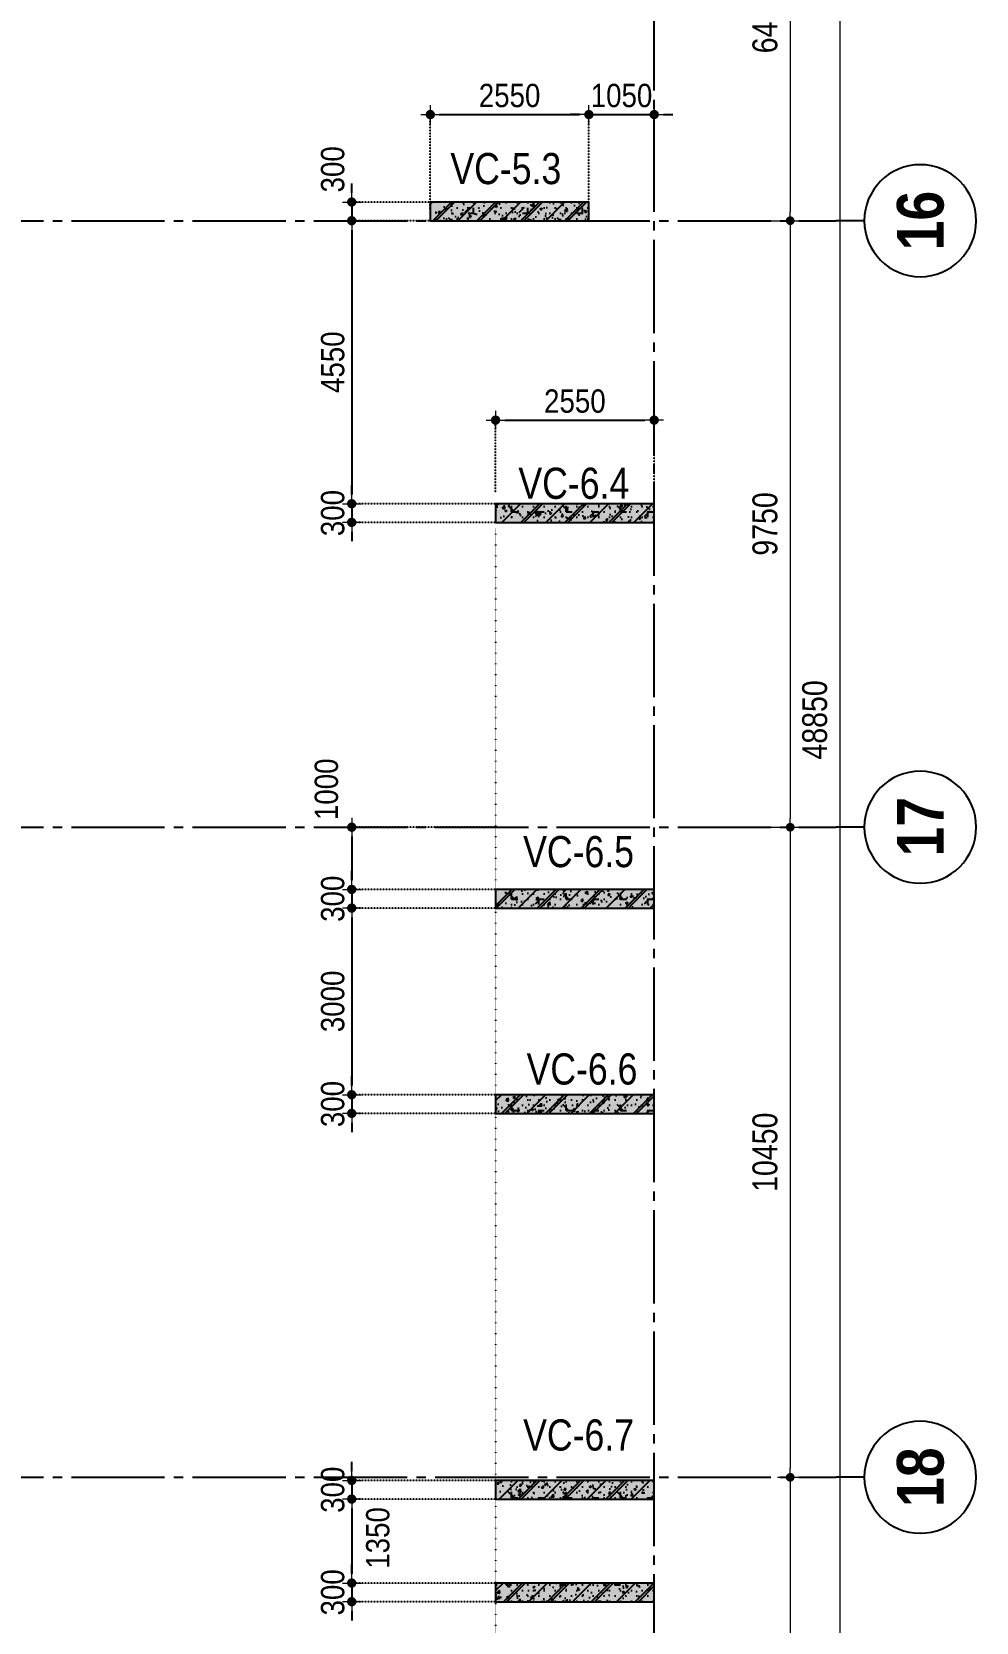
# Model space of a CAD drawing. Header units: millimetres. Extents: x -3973692 to -2843767, y 592734 to 838475.
# Drawn here: x -2858953 to -2843767, y 619902 to 645467 of the extents above; entities that cross this region are included whole.
import ezdxf
from ezdxf.enums import TextEntityAlignment as Align

# ---------------------------------------------------------------- set-up
doc = ezdxf.new("R2010")
doc.units = ezdxf.units.MM
doc.header["$MEASUREMENT"] = 0
doc.header["$PDMODE"] = 3
doc.header["$PDSIZE"] = -20
for name, pattern in [('CHG_XX_Luoi truc-Block C$0$MB_Luoi truc-150-TWC$0$Center101', [13, 10, -1, 1, -1]), ('DIVIDE2', [15.87499999999999, 6.349999999999998, -3.174999999999998, 0, -3.174999999999998, 0, -3.174999999999998]), ('DOT2', [0.125, 0, -0.125]), ('HIDDEN5', [2.8375, 1.25, -1.5875])]:
    doc.linetypes.add(name, pattern=pattern)
doc.layers.get('0').update_dxf_attribs({"lineweight": 9})
doc.layers.get('Defpoints').update_dxf_attribs({"color": 10, "lineweight": 0})
for name, color, linetype, lineweight in [("'S_General_Dim_1", 1, 'Continuous', 18), ("'S_General_Divide_3 Intermediate", 3, 'DIVIDE2', 40), ('CHG_XX_Cot_Block C-T8-15$0$Dim 200', 1, 'Continuous', 5), ('CHG_XX_Luoi truc-Block C$0$Dim 200', 1, 'Continuous', 5), ('TEXT', 7, 'Continuous', 15)]:
    doc.layers.add(name, color=color, linetype=linetype, lineweight=lineweight)
for name, color, linetype in [('CHG_XX_Cot_Block C-T8-15$0$mb_cot tang 14-17 twc$0$Concrete Hatch', 218, 'Continuous'), ('CHG_XX_Cot_Block C-T8-15$0$mb_cot tang 14-17 twc$0$Concrete Line', 6, 'Continuous'), ('CHG_XX_Cot_Block C-T8-15$0$mb_cot tang 14-17 twc$0$Concrete Solid', 216, 'Continuous'), ('CHG_XX_Luoi truc-Block C$0$MB_Luoi truc-150-TWC$0$Grid', 34, 'Continuous'), ('CHG_XX_Luoi truc-Block C$0$MB_Luoi truc-150-TWC$0$Grid Line', 251, 'CHG_XX_Luoi truc-Block C$0$MB_Luoi truc-150-TWC$0$Center101'), ('dim', 1, 'Continuous')]:
    doc.layers.add(name, color=color, linetype=linetype)
doc.styles.add('arial', font='arial.ttf', dxfattribs={"width": 0.85})
doc.styles.add('CHG_XX_Luoi truc-Block C$0$MB_Luoi truc-150-TWC$0$Grid A-F$0$VNI-HelveCB', font='')
doc.styles.add('CHG_XX_Luoi truc-Block C$0$Star-HelCon', font='')
doc.styles.add('TTP-HelCon', font='')
doc.styles.get('CHG_XX_Luoi truc-Block C$0$MB_Luoi truc-150-TWC$0$Grid A-F$0$VNI-HelveCB').set_extended_font_data('VNI-Helve-Condense', bold=True)
doc.styles.get('CHG_XX_Luoi truc-Block C$0$Star-HelCon').set_extended_font_data('VNI-Helve-Condense')
doc.styles.get('TTP-HelCon').set_extended_font_data('VNI-Helve-Condense')
doc.dimstyles.new('150', dxfattribs={"dimscale": 150, "dimtxt": 2.5, "dimasz": 1, "dimexe": 0, "dimexo": 0, "dimgap": 0.75, "dimtad": 1, "dimdec": 0, "dimzin": 9, "dimdsep": 46, "dimtxsty": 'arial', "dimblk1": 'DIMDOT', "dimblk2": 'DIMDOT', "dimsah": 1, "dimcen": 2, "dimdle": 3, "dimclre": 8, "dimclrt": 2, "dimadec": 0, "dimazin": 0, "dimtfac": 1, "dimtdec": 0, "dimtix": 1, "dimtmove": 2, "dimatfit": 3, "dimldrblk": 'DIMPIJL', "dimfxl": 1, "dimtvp": 1.8, "dimtolj": 1, "dimtzin": 0, "dimarcsym": 0})
doc.dimstyles.new('CHG_XX_Luoi truc-Block C$0$Dim 200', dxfattribs={"dimscale": 200, "dimtxt": 2, "dimasz": 0.7, "dimexe": 1, "dimexo": 1, "dimgap": 1, "dimtad": 1, "dimdec": 0, "dimzin": 12, "dimdsep": 46, "dimtxsty": 'CHG_XX_Luoi truc-Block C$0$Star-HelCon', "dimblk": 'CHG_XX_Luoi truc-Block C$0$_Dot', "dimcen": 1, "dimclrd": 256, "dimclre": 256, "dimclrt": 3, "dimadec": 0, "dimazin": 0, "dimtfac": 1, "dimtdec": 0, "dimtix": 1, "dimtmove": 2, "dimatfit": 3, "dimldrblk": 'CHG_XX_Luoi truc-Block C$0$HTT Arrow 30', "dimfxl": 1, "dimtolj": 1, "dimtzin": 0, "dimarcsym": 0})

# ---------------------------------------------------------------- blocks, each defined once
blk = doc.blocks.new('CHG_XX_Luoi truc-Block C$0$_Dot')
at = {"color": 0, "linetype": 'ByBlock', "lineweight": -2}
blk.add_line((-0.5, 0), (-1, 0), dxfattribs=at)
at = {"color": 0, "linetype": 'ByBlock', "const_width": 0.5}
blk.add_lwpolyline([(-0.25, 0, 1), (0.25, 0, 1)], format="xyb", close=True, dxfattribs=at)
blk = doc.blocks.new('*D3090')
at = {"layer": 'CHG_XX_Luoi truc-Block C$0$Dim 200', "lineweight": -2, "transparency": 16777216}
for p, q in [((8067039.849096898, 987243.81453865), (8068331.040285542, 987243.81453865)), ((8068131.040285542, 987103.81453865), (8068131.040285542, 980983.81453865)), ((8067459.727833977, 980843.81453865), (8068331.040285542, 980843.81453865))]:
    blk.add_line(p, q, dxfattribs=at)
at = {"layer": 'Defpoints', "color": 0, "transparency": 16777216}
for p in [(8066839.849096898, 987243.81453865), (8067259.727833977, 980843.81453865), (8068131.040285542, 980843.81453865)]:
    blk.add_point(p, dxfattribs=at)
at = {"layer": 'CHG_XX_Luoi truc-Block C$0$Dim 200', "lineweight": -2, "transparency": 16777216, "xscale": 140, "yscale": 140, "zscale": 140}
for p, rotation in [((8068131.040285542, 987243.81453865), 90), ((8068131.040285542, 980843.81453865), 270)]:
    blk.add_blockref('CHG_XX_Luoi truc-Block C$0$_Dot', p, dxfattribs=dict(at, rotation=rotation))
at = {"layer": 'CHG_XX_Luoi truc-Block C$0$Dim 200', "color": 3, "transparency": 16777216, "insert": (8067726.773618875, 984043.8145386513), "char_height": 400, "attachment_point": 5, "rotation": 90, "style": 'CHG_XX_Luoi truc-Block C$0$Star-HelCon'}
blk.add_mtext('\\A1;6400', dxfattribs=at)
blk = doc.blocks.new('CHG_XX_Luoi truc-Block C$0$HTT Arrow 30')
blk.add_hatch(color=256).paths.add_polyline_path([(-2.5, 0.3750000000000002), (-2.5, -0.3749999999999998), (0, 0)])
at = {"color": 0, "linetype": 'ByBlock', "lineweight": -2}
for p, q in [((0, 0), (-2.5, 0.3750000000000002)), ((-2.5, -0.3749999999999998), (-2.5, 0.3750000000000002)), ((0, 0), (-2.5, -0.3749999999999998))]:
    blk.add_line(p, q, dxfattribs=at)
blk = doc.blocks.new('*D3091')
at = {"layer": 'CHG_XX_Luoi truc-Block C$0$Dim 200', "lineweight": -2, "transparency": 16777216}
for p, q in [((8067459.727833977, 980843.81453865), (8068331.040285542, 980843.81453865)), ((8068131.040285542, 980703.81453865), (8068131.040285542, 971233.81453865)), ((8067792.275641939, 971093.81453865), (8068331.040285542, 971093.81453865))]:
    blk.add_line(p, q, dxfattribs=at)
at = {"layer": 'Defpoints', "color": 0, "transparency": 16777216}
for p in [(8067259.727833977, 980843.81453865), (8067592.275641939, 971093.81453865), (8068131.040285542, 971093.81453865)]:
    blk.add_point(p, dxfattribs=at)
at = {"layer": 'CHG_XX_Luoi truc-Block C$0$Dim 200', "lineweight": -2, "transparency": 16777216, "xscale": 140, "yscale": 140, "zscale": 140}
for p, rotation in [((8068131.040285542, 980843.81453865), 90), ((8068131.040285542, 971093.81453865), 270)]:
    blk.add_blockref('CHG_XX_Luoi truc-Block C$0$_Dot', p, dxfattribs=dict(at, rotation=rotation))
at = {"layer": 'CHG_XX_Luoi truc-Block C$0$Dim 200', "color": 3, "transparency": 16777216, "insert": (8067726.773618875, 975968.8145386513), "char_height": 400, "attachment_point": 5, "rotation": 90, "style": 'CHG_XX_Luoi truc-Block C$0$Star-HelCon'}
blk.add_mtext('\\A1;9750', dxfattribs=at)
blk = doc.blocks.new('*D3092')
at = {"layer": 'CHG_XX_Luoi truc-Block C$0$Dim 200', "lineweight": -2, "transparency": 16777216}
for p, q in [((8067792.275641939, 971093.81453865), (8068331.040285542, 971093.81453865)), ((8068131.040285542, 970953.81453865), (8068131.040285542, 960783.81453865)), ((8067924.332047167, 960643.81453865), (8068331.040285542, 960643.81453865))]:
    blk.add_line(p, q, dxfattribs=at)
at = {"layer": 'Defpoints', "color": 0, "transparency": 16777216}
for p in [(8067592.275641939, 971093.81453865), (8067724.332047167, 960643.81453865), (8068131.040285542, 960643.81453865)]:
    blk.add_point(p, dxfattribs=at)
at = {"layer": 'CHG_XX_Luoi truc-Block C$0$Dim 200', "lineweight": -2, "transparency": 16777216, "xscale": 140, "yscale": 140, "zscale": 140}
for p, rotation in [((8068131.040285542, 971093.81453865), 90), ((8068131.040285542, 960643.81453865), 270)]:
    blk.add_blockref('CHG_XX_Luoi truc-Block C$0$_Dot', p, dxfattribs=dict(at, rotation=rotation))
at = {"layer": 'CHG_XX_Luoi truc-Block C$0$Dim 200', "color": 3, "transparency": 16777216, "insert": (8067726.773618875, 965868.8145386513), "char_height": 400, "attachment_point": 5, "rotation": 90, "style": 'CHG_XX_Luoi truc-Block C$0$Star-HelCon'}
blk.add_mtext('\\A1;10450', dxfattribs=at)
blk = doc.blocks.new('*D3093')
at = {"layer": 'CHG_XX_Luoi truc-Block C$0$Dim 200', "lineweight": -2, "transparency": 16777216}
for p, q in [((8067924.332047167, 960643.81453865), (8068331.040285542, 960643.81453865)), ((8068131.040285542, 960503.81453865), (8068131.040285542, 948533.81453865)), ((8067609.727833978, 948393.81453865), (8068331.040285542, 948393.81453865))]:
    blk.add_line(p, q, dxfattribs=at)
at = {"layer": 'Defpoints', "color": 0, "transparency": 16777216}
for p in [(8067724.332047167, 960643.81453865), (8067409.727833978, 948393.81453865), (8068131.040285542, 948393.81453865)]:
    blk.add_point(p, dxfattribs=at)
at = {"layer": 'CHG_XX_Luoi truc-Block C$0$Dim 200', "lineweight": -2, "transparency": 16777216, "xscale": 140, "yscale": 140, "zscale": 140}
for p, rotation in [((8068131.040285542, 960643.81453865), 90), ((8068131.040285542, 948393.81453865), 270)]:
    blk.add_blockref('CHG_XX_Luoi truc-Block C$0$_Dot', p, dxfattribs=dict(at, rotation=rotation))
at = {"layer": 'CHG_XX_Luoi truc-Block C$0$Dim 200', "color": 3, "transparency": 16777216, "insert": (8067726.773618875, 954518.8145386513), "char_height": 400, "attachment_point": 5, "rotation": 90, "style": 'CHG_XX_Luoi truc-Block C$0$Star-HelCon'}
blk.add_mtext('\\A1;12250', dxfattribs=at)
blk = doc.blocks.new('*D3094')
at = {"layer": 'CHG_XX_Luoi truc-Block C$0$Dim 200', "lineweight": -2, "transparency": 16777216}
for p, q in [((8067886.504521646, 997243.8145386504), (8069130.539711094, 997243.8145386504)), ((8068930.539711094, 997103.8145386504), (8068930.539711094, 948533.81453865)), ((8067886.504521646, 948393.81453865), (8069130.539711094, 948393.81453865))]:
    blk.add_line(p, q, dxfattribs=at)
at = {"layer": 'Defpoints', "color": 0, "transparency": 16777216}
for p in [(8067686.504521646, 997243.8145386504), (8067686.504521646, 948393.81453865), (8068930.539711094, 948393.81453865)]:
    blk.add_point(p, dxfattribs=at)
at = {"layer": 'CHG_XX_Luoi truc-Block C$0$Dim 200', "lineweight": -2, "transparency": 16777216, "xscale": 140, "yscale": 140, "zscale": 140}
for p, rotation in [((8068930.539711094, 997243.8145386504), 90), ((8068930.539711094, 948393.81453865), 270)]:
    blk.add_blockref('CHG_XX_Luoi truc-Block C$0$_Dot', p, dxfattribs=dict(at, rotation=rotation))
at = {"layer": 'CHG_XX_Luoi truc-Block C$0$Dim 200', "color": 3, "transparency": 16777216, "insert": (8068526.273044428, 972818.8145386515), "char_height": 400, "attachment_point": 5, "rotation": 90, "style": 'CHG_XX_Luoi truc-Block C$0$Star-HelCon'}
blk.add_mtext('\\A1;48850', dxfattribs=at)
blk = doc.blocks.new('*U3101')
at = {"layer": 'CHG_XX_Luoi truc-Block C$0$MB_Luoi truc-150-TWC$0$Grid', "lineweight": -2}
blk.add_line((0, 449), (0, 446), dxfattribs=at)
blk.add_circle((0, 455), 6, dxfattribs=at)
at = {"layer": 'CHG_XX_Luoi truc-Block C$0$MB_Luoi truc-150-TWC$0$Grid Line'}
blk.add_line((0, 0), (0, 446), dxfattribs=at)
at = {"layer": 'CHG_XX_Luoi truc-Block C$0$MB_Luoi truc-150-TWC$0$Grid', "lineweight": -2, "style": 'CHG_XX_Luoi truc-Block C$0$MB_Luoi truc-150-TWC$0$Grid A-F$0$VNI-HelveCB'}
for tag, p in [('GRIDSUB', (0, 455)), ('GRID', (0, -9))]:
    blk.add_attdef(tag, text='', height=5, dxfattribs=at).set_placement(p, align=Align.MIDDLE)
blk = doc.blocks.new('*U3102')
at = {"layer": 'CHG_XX_Luoi truc-Block C$0$MB_Luoi truc-150-TWC$0$Grid Line'}
blk.add_line((0, 0), (0, 360), dxfattribs=at)
at = {"layer": 'CHG_XX_Luoi truc-Block C$0$MB_Luoi truc-150-TWC$0$Grid', "lineweight": -2, "style": 'CHG_XX_Luoi truc-Block C$0$MB_Luoi truc-150-TWC$0$Grid A-F$0$VNI-HelveCB'}
for tag, p in [('GRIDSUB', (0, 369)), ('GRID', (0, -9))]:
    blk.add_attdef(tag, text='', height=5, dxfattribs=at).set_placement(p, align=Align.MIDDLE)
blk = doc.blocks.new('*U3205')
at = {"layer": 'CHG_XX_Cot_Block C-T8-15$0$mb_cot tang 14-17 twc$0$Concrete Hatch'}
h = blk.add_hatch(dxfattribs=at)
h.set_pattern_fill('CONCRETE', color=256, scale=50, style=0, pattern_type=2)
h.set_pattern_definition([(45, (1000, 50.00000000011653), (-176.7766952966369, 176.7766952966369), []), (45, (1000, 100.0000000001165), (-353.5533905932737, 353.5533905932738), []), (49.99999999999999, (1000, 50.00000000011653), (358.6300913003767, -31.37606749129755), [37.5, -412.5]), (355, (1000, 50.00000000011653), (-69.3756668065, 376.0960668500059), [30, -330]), (100.4514, (1029.88584, 47.38533000011654), (289.2546908570108, 344.7197710304768), [31.870095, -350.571056]), (46.18420000000001, (1000, 150.0000000001165), (533.6205243128222, -82.75950716450905), [56.25, -618.75]), (96.6356, (1044.4683725, 143.1033465001165), (467.3313527743517, 487.0589354502209), [47.805144, -525.8565]), (351.1842, (1000, 150.0000000001165), (467.3309725668136, 487.0593004626623), [45, -495]), (21, (1050, 125.0000000001165), (298.4535260592309, -201.3094453326694), [37.5, -412.5]), (326.0000000000001, (1050, 125.0000000001165), (121.6576659607909, 362.5750225234265), [30, -330]), (71.4514, (1074.8711165, 108.2241970001165), (420.111314290745, 161.2652483549762), [31.870095, -350.571056]), (37.50000000000001, (1000, 50.00000000011653), (6.079927658645334, 166.4469269156558), [0, -326, 0, -335, 0, -331.25]), (7.499999999999999, (1000, 50.00000000011653), (131.5347687210743, 197.2058559411801), [0, -191, 0, -318.5, 0, -126.25]), (327.5, (888.5, 50.00000000011653), (266.9112180862045, -11.2774358671899), [0, -125, 0, -390, 0, -517.5]), (317.5, (838.5, 50.00000000011653), (291.5930846711931, 50.05249116615882), [0, -162.5, 0, -259, 0, -367.5]), (0, (1175, 225.0000000001165), (0, 875), [87.5, -787.5]), (0, (1437.5, 400.0000000001165), (0, 875), [87.5, -787.5]), (0, (1262.5, 750.0000000001165), (0, 875), [87.5, -350, 87.5, -350]), (90, (1175, 225.0000000001165), (-875, 5.35782974626967e-14), [87.5, -787.5]), (90, (1262.5, 750.0000000001165), (-875, 5.35782974626967e-14), [87.5, -787.5]), (90, (1525, 400.0000000001165), (-875, 5.35782974626967e-14), [87.5, -787.5]), (90, (1700, 662.5000000001165), (-875, 5.35782974626967e-14), [87.5, -787.5]), (135, (1262.5, 225.0000000001165), (-875.016357447105, 8.881784197001252e-14), [123.76, -1113.7]), (135, (1350, 750.0000000001165), (-875.016357447105, 8.881784197001252e-14), [123.76, -1113.7]), (45, (1437.5, 400.0000000001165), (8.881784197001252e-14, 875.016357447105), [123.76, -247.485, 123.76, -742.455]), (0, (825, 50.00000000011653), (87.5, 87.5), [-175, 0])])
h.paths.add_polyline_path([(-750, 200.0000000001164), (-750, -99.99999999999989), (1800, -100), (1800, 200.0000000001164)])
at = {"layer": 'CHG_XX_Cot_Block C-T8-15$0$mb_cot tang 14-17 twc$0$Concrete Solid'}
blk.add_hatch(color=256, dxfattribs=at).paths.add_polyline_path([(-750, 200.0000000001164), (-750, -99.99999999999989), (1800, -100), (1800, 200.0000000001164)])
at = {"layer": 'CHG_XX_Cot_Block C-T8-15$0$mb_cot tang 14-17 twc$0$Concrete Line'}
blk.add_lwpolyline([(-750, 200.0000000001164), (-750, -99.99999999999989), (1800, -100), (1800, 200.0000000001164)], close=True, dxfattribs=at)
blk = doc.blocks.new('*U3207')
at = {"layer": 'CHG_XX_Cot_Block C-T8-15$0$mb_cot tang 14-17 twc$0$Concrete Hatch'}
h = blk.add_hatch(dxfattribs=at)
h.set_pattern_fill('CONCRETE', color=256, scale=50, style=0, pattern_type=2)
h.set_pattern_definition([(45, (1000, -49.99999999999989), (-176.7766952966369, 176.7766952966369), []), (45, (1000, 1.13686837721616e-13), (-353.5533905932737, 353.5533905932738), []), (49.99999999999999, (1000, -49.99999999999989), (358.6300913003767, -31.37606749129755), [37.5, -412.5]), (355, (1000, -49.99999999999989), (-69.3756668065, 376.0960668500059), [30, -330]), (100.4514, (1029.88584, -52.61466999999988), (289.2546908570108, 344.7197710304768), [31.870095, -350.571056]), (46.18420000000001, (1000, 50.00000000000011), (533.6205243128222, -82.75950716450905), [56.25, -618.75]), (96.6356, (1044.4683725, 43.1033465000001), (467.3313527743517, 487.0589354502209), [47.805144, -525.8565]), (351.1842, (1000, 50.00000000000011), (467.3309725668136, 487.0593004626623), [45, -495]), (21, (1050, 25.00000000000011), (298.4535260592309, -201.3094453326694), [37.5, -412.5]), (326.0000000000001, (1050, 25.00000000000011), (121.6576659607909, 362.5750225234265), [30, -330]), (71.4514, (1074.8711165, 8.224197000000117), (420.111314290745, 161.2652483549762), [31.870095, -350.571056]), (37.50000000000001, (1000, -49.99999999999989), (6.079927658645334, 166.4469269156558), [0, -326, 0, -335, 0, -331.25]), (7.499999999999999, (1000, -49.99999999999989), (131.5347687210743, 197.2058559411801), [0, -191, 0, -318.5, 0, -126.25]), (327.5, (888.5, -49.99999999999989), (266.9112180862045, -11.2774358671899), [0, -125, 0, -390, 0, -517.5]), (317.5, (838.5, -49.99999999999989), (291.5930846711931, 50.05249116615882), [0, -162.5, 0, -259, 0, -367.5]), (0, (1175, 125.0000000000001), (0, 875), [87.5, -787.5]), (0, (1437.5, 300.0000000000001), (0, 875), [87.5, -787.5]), (0, (1262.5, 650.0000000000001), (0, 875), [87.5, -350, 87.5, -350]), (90, (1175, 125.0000000000001), (-875, 5.35782974626967e-14), [87.5, -787.5]), (90, (1262.5, 650.0000000000001), (-875, 5.35782974626967e-14), [87.5, -787.5]), (90, (1525, 300.0000000000001), (-875, 5.35782974626967e-14), [87.5, -787.5]), (90, (1700, 562.5000000000001), (-875, 5.35782974626967e-14), [87.5, -787.5]), (135, (1262.5, 125.0000000000001), (-875.016357447105, 8.881784197001252e-14), [123.76, -1113.7]), (135, (1350, 650.0000000000001), (-875.016357447105, 8.881784197001252e-14), [123.76, -1113.7]), (45, (1437.5, 300.0000000000001), (8.881784197001252e-14, 875.016357447105), [123.76, -247.485, 123.76, -742.455]), (0, (825, -49.99999999999989), (87.5, 87.5), [-175, 0])])
h.paths.add_polyline_path([(-750, 150), (-750, -149.9999999999999), (1800, -150), (1800, 150)])
at = {"layer": 'CHG_XX_Cot_Block C-T8-15$0$mb_cot tang 14-17 twc$0$Concrete Solid'}
blk.add_hatch(color=256, dxfattribs=at).paths.add_polyline_path([(-750, 150), (-750, -149.9999999999999), (1800, -150), (1800, 150)])
at = {"layer": 'CHG_XX_Cot_Block C-T8-15$0$mb_cot tang 14-17 twc$0$Concrete Line'}
blk.add_lwpolyline([(-750, 150), (-750, -149.9999999999999), (1800, -150), (1800, 150)], close=True, dxfattribs=at)
blk = doc.blocks.new('DIMDOT')
for p, q in [((1, 0), (-1, 0)), ((0, -1), (0, 1))]:
    blk.add_line(p, q)
at = {"const_width": 0.5}
blk.add_lwpolyline([(-0.25, 0, 1), (0.25, 0, 1)], format="xyb", close=True, dxfattribs=at)
blk = doc.blocks.new('*D1875')
at = {"layer": "'S_General_Dim_1", "color": 0, "lineweight": -2, "transparency": 16777216}
for p, q in [((-2853808.875683936, 642881.0114488101), (-2853808.875683936, 643031.0114488101)), ((-2853808.875683936, 642731.0114488101), (-2853808.875683936, 642431.0114495864)), ((-2853808.875683936, 642281.0114495864), (-2853808.875683936, 642131.0114495864))]:
    blk.add_line(p, q, dxfattribs=at)
at = {"layer": "'S_General_Dim_1", "color": 8, "linetype": 'HIDDEN5', "lineweight": -2, "transparency": 16777216}
for p, q in [((-2852545.198556935, 642731.0114488101), (-2853808.875683936, 642731.0114488101)), ((-2852545.198556935, 642431.0114495864), (-2853808.875683936, 642431.0114495864))]:
    blk.add_line(p, q, dxfattribs=at)
at = {"layer": 'Defpoints', "color": 0, "transparency": 16777216}
for p in [(-2852545.198556935, 642731.0114488101), (-2853808.875683936, 642431.0114495864), (-2852545.198556935, 642431.0114495864)]:
    blk.add_point(p, dxfattribs=at)
at = {"layer": "'S_General_Dim_1", "color": 0, "lineweight": -2, "transparency": 16777216, "xscale": 150, "yscale": 150, "zscale": 150}
for p, rotation in [((-2853808.875683936, 642731.0114488101), 270), ((-2853808.875683936, 642431.0114495864), 90)]:
    blk.add_blockref('DIMDOT', p, dxfattribs=dict(at, rotation=rotation))
at = {"layer": "'S_General_Dim_1", "color": 2, "transparency": 16777216, "insert": (-2854112.96845336, 643256.562166906), "char_height": 375, "attachment_point": 5, "rotation": 90, "style": 'arial'}
blk.add_mtext('\\A1;300', dxfattribs=at)
blk = doc.blocks.new('DIMPIJL')
at = {"linetype": 'ByBlock'}
blk.add_solid([(-2.5, 0.4166666666666686), (-2.5, -0.4166666666666686), (0, 0)], dxfattribs=at)
blk = doc.blocks.new('*D1876')
at = {"layer": "'S_General_Dim_1", "color": 8, "linetype": 'HIDDEN5', "lineweight": -2, "transparency": 16777216}
for p, q in [((-2852545.198556937, 642431.0114488101), (-2853808.875683937, 642431.0114488101)), ((-2852545.198556935, 637881.011449586), (-2853808.875683937, 637881.011449586))]:
    blk.add_line(p, q, dxfattribs=at)
at = {"layer": "'S_General_Dim_1", "color": 0, "lineweight": -2, "transparency": 16777216}
blk.add_line((-2853808.875683937, 642281.0114488101), (-2853808.875683937, 638031.011449586), dxfattribs=at)
at = {"layer": 'Defpoints', "color": 0, "transparency": 16777216}
for p in [(-2852545.198556937, 642431.0114488101), (-2853808.875683937, 637881.011449586), (-2852545.198556935, 637881.011449586)]:
    blk.add_point(p, dxfattribs=at)
at = {"layer": "'S_General_Dim_1", "color": 0, "lineweight": -2, "transparency": 16777216, "xscale": 150, "yscale": 150, "zscale": 150}
for p, rotation in [((-2853808.875683937, 642431.0114488101), 90), ((-2853808.875683937, 637881.011449586), 270)]:
    blk.add_blockref('DIMDOT', p, dxfattribs=dict(at, rotation=rotation))
at = {"layer": "'S_General_Dim_1", "color": 2, "transparency": 16777216, "insert": (-2854112.840554332, 640156.0114491987), "char_height": 375, "attachment_point": 5, "rotation": 90, "style": 'arial'}
blk.add_mtext('\\A1;4550', dxfattribs=at)
blk = doc.blocks.new('*D1877')
at = {"layer": "'S_General_Dim_1", "color": 0, "lineweight": -2, "transparency": 16777216}
for p, q in [((-2853808.875683939, 638031.011449586), (-2853808.875683939, 638181.011449586)), ((-2853808.875683939, 637881.011449586), (-2853808.875683939, 637581.0114495864)), ((-2853808.875683939, 637431.0114495864), (-2853808.875683939, 637281.0114495864))]:
    blk.add_line(p, q, dxfattribs=at)
at = {"layer": "'S_General_Dim_1", "color": 8, "linetype": 'HIDDEN5', "lineweight": -2, "transparency": 16777216}
for p, q in [((-2851495.198556937, 637881.011449586), (-2853808.875683939, 637881.011449586)), ((-2851495.198556935, 637581.0114495864), (-2853808.875683939, 637581.0114495864))]:
    blk.add_line(p, q, dxfattribs=at)
at = {"layer": 'Defpoints', "color": 0, "transparency": 16777216}
for p in [(-2851495.198556937, 637881.011449586), (-2853808.875683939, 637581.0114495864), (-2851495.198556935, 637581.0114495864)]:
    blk.add_point(p, dxfattribs=at)
at = {"layer": "'S_General_Dim_1", "color": 0, "lineweight": -2, "transparency": 16777216, "xscale": 150, "yscale": 150, "zscale": 150}
for p, rotation in [((-2853808.875683939, 637881.011449586), 270), ((-2853808.875683939, 637581.0114495864), 90)]:
    blk.add_blockref('DIMDOT', p, dxfattribs=dict(at, rotation=rotation))
at = {"layer": "'S_General_Dim_1", "color": 2, "transparency": 16777216, "insert": (-2854112.968453379, 637731.0114495868), "char_height": 375, "attachment_point": 5, "rotation": 90, "style": 'arial'}
blk.add_mtext('\\A1;300', dxfattribs=at)
blk = doc.blocks.new('*D1878')
at = {"layer": "'S_General_Dim_1", "color": 8, "linetype": 'HIDDEN5', "lineweight": -2, "transparency": 16777216}
for p, q in [((-2851495.198556815, 632681.0114495864), (-2853808.875683944, 632681.0114495864)), ((-2851495.198556935, 631681.0114495864), (-2853808.875683944, 631681.0114495864))]:
    blk.add_line(p, q, dxfattribs=at)
at = {"layer": "'S_General_Dim_1", "color": 0, "lineweight": -2, "transparency": 16777216}
blk.add_line((-2853808.875683944, 632531.0114495864), (-2853808.875683944, 631831.0114495864), dxfattribs=at)
at = {"layer": 'Defpoints', "color": 0, "transparency": 16777216}
for p in [(-2851495.198556815, 632681.0114495864), (-2853808.875683944, 631681.0114495864), (-2851495.198556935, 631681.0114495864)]:
    blk.add_point(p, dxfattribs=at)
at = {"layer": "'S_General_Dim_1", "color": 0, "lineweight": -2, "transparency": 16777216, "xscale": 150, "yscale": 150, "zscale": 150}
for p, rotation in [((-2853808.875683944, 632681.0114495864), 90), ((-2853808.875683944, 631681.0114495864), 270)]:
    blk.add_blockref('DIMDOT', p, dxfattribs=dict(at, rotation=rotation))
at = {"layer": "'S_General_Dim_1", "color": 2, "transparency": 16777216, "insert": (-2854214.162177785, 633290.9017492281), "char_height": 375, "attachment_point": 5, "rotation": 90, "style": 'arial'}
blk.add_mtext('\\A1;1000', dxfattribs=at)
blk = doc.blocks.new('*D1879')
at = {"layer": "'S_General_Dim_1", "color": 0, "lineweight": -2, "transparency": 16777216}
for p, q in [((-2853808.875683944, 631831.0114495864), (-2853808.875683944, 631981.0114495864)), ((-2853808.875683944, 631681.0114495864), (-2853808.875683944, 631381.011449586)), ((-2853808.875683944, 631231.011449586), (-2853808.875683944, 631081.011449586))]:
    blk.add_line(p, q, dxfattribs=at)
at = {"layer": "'S_General_Dim_1", "color": 8, "linetype": 'HIDDEN5', "lineweight": -2, "transparency": 16777216}
for p, q in [((-2851495.198556935, 631681.0114495864), (-2853808.875683944, 631681.0114495864)), ((-2851495.198556937, 631381.011449586), (-2853808.875683944, 631381.011449586))]:
    blk.add_line(p, q, dxfattribs=at)
at = {"layer": 'Defpoints', "color": 0, "transparency": 16777216}
for p in [(-2851495.198556935, 631681.0114495864), (-2853808.875683944, 631381.011449586), (-2851495.198556937, 631381.011449586)]:
    blk.add_point(p, dxfattribs=at)
at = {"layer": "'S_General_Dim_1", "color": 0, "lineweight": -2, "transparency": 16777216, "xscale": 150, "yscale": 150, "zscale": 150}
for p, rotation in [((-2853808.875683944, 631681.0114495864), 270), ((-2853808.875683944, 631381.011449586), 90)]:
    blk.add_blockref('DIMDOT', p, dxfattribs=dict(at, rotation=rotation))
at = {"layer": "'S_General_Dim_1", "color": 2, "transparency": 16777216, "insert": (-2854112.968453384, 631531.0114495868), "char_height": 375, "attachment_point": 5, "rotation": 90, "style": 'arial'}
blk.add_mtext('\\A1;300', dxfattribs=at)
blk = doc.blocks.new('*D1880')
at = {"layer": "'S_General_Dim_1", "color": 8, "linetype": 'HIDDEN5', "lineweight": -2, "transparency": 16777216}
for p, q in [((-2851495.198556937, 631381.011449586), (-2853808.875683944, 631381.011449586)), ((-2851495.198556937, 628381.0114495866), (-2853808.875683944, 628381.0114495866))]:
    blk.add_line(p, q, dxfattribs=at)
at = {"layer": "'S_General_Dim_1", "color": 0, "lineweight": -2, "transparency": 16777216}
blk.add_line((-2853808.875683944, 631231.011449586), (-2853808.875683944, 628531.0114495866), dxfattribs=at)
at = {"layer": 'Defpoints', "color": 0, "transparency": 16777216}
for p in [(-2851495.198556937, 631381.011449586), (-2853808.875683944, 628381.0114495866), (-2851495.198556937, 628381.0114495866)]:
    blk.add_point(p, dxfattribs=at)
at = {"layer": "'S_General_Dim_1", "color": 0, "lineweight": -2, "transparency": 16777216, "xscale": 150, "yscale": 150, "zscale": 150}
for p, rotation in [((-2853808.875683944, 631381.011449586), 90), ((-2853808.875683944, 628381.0114495866), 270)]:
    blk.add_blockref('DIMDOT', p, dxfattribs=dict(at, rotation=rotation))
at = {"layer": "'S_General_Dim_1", "color": 2, "transparency": 16777216, "insert": (-2854112.968453384, 629881.0114495871), "char_height": 375, "attachment_point": 5, "rotation": 90, "style": 'arial'}
blk.add_mtext('\\A1;3000', dxfattribs=at)
blk = doc.blocks.new('*D1881')
at = {"layer": "'S_General_Dim_1", "color": 0, "lineweight": -2, "transparency": 16777216}
for p, q in [((-2853808.875683948, 628531.0114495866), (-2853808.875683948, 628681.0114495866)), ((-2853808.875683948, 628381.0114495866), (-2853808.875683948, 628081.0114495864)), ((-2853808.875683948, 627931.0114495864), (-2853808.875683948, 627781.0114495864))]:
    blk.add_line(p, q, dxfattribs=at)
at = {"layer": "'S_General_Dim_1", "color": 8, "linetype": 'HIDDEN5', "lineweight": -2, "transparency": 16777216}
for p, q in [((-2851495.198556937, 628381.0114495866), (-2853808.875683948, 628381.0114495866)), ((-2851495.198556937, 628081.0114495864), (-2853808.875683948, 628081.0114495864))]:
    blk.add_line(p, q, dxfattribs=at)
at = {"layer": 'Defpoints', "color": 0, "transparency": 16777216}
for p in [(-2851495.198556937, 628381.0114495866), (-2853808.875683948, 628081.0114495864), (-2851495.198556937, 628081.0114495864)]:
    blk.add_point(p, dxfattribs=at)
at = {"layer": "'S_General_Dim_1", "color": 0, "lineweight": -2, "transparency": 16777216, "xscale": 150, "yscale": 150, "zscale": 150}
for p, rotation in [((-2853808.875683948, 628381.0114495866), 270), ((-2853808.875683948, 628081.0114495864), 90)]:
    blk.add_blockref('DIMDOT', p, dxfattribs=dict(at, rotation=rotation))
at = {"layer": "'S_General_Dim_1", "color": 2, "transparency": 16777216, "insert": (-2854112.968453388, 628231.0114495872), "char_height": 375, "attachment_point": 5, "rotation": 90, "style": 'arial'}
blk.add_mtext('\\A1;300', dxfattribs=at)
blk = doc.blocks.new('*D1882')
at = {"layer": "'S_General_Dim_1", "color": 0, "lineweight": -2, "transparency": 16777216}
for p, q in [((-2853808.875683953, 622331.0114495864), (-2853808.875683953, 622481.0114495864)), ((-2853808.875683953, 622181.0114495864), (-2853808.875683953, 621881.0114505267)), ((-2853808.875683953, 621731.0114505267), (-2853808.875683953, 621581.0114505267))]:
    blk.add_line(p, q, dxfattribs=at)
at = {"layer": "'S_General_Dim_1", "color": 8, "linetype": 'HIDDEN5', "lineweight": -2, "transparency": 16777216}
for p, q in [((-2851495.198556935, 622181.0114495864), (-2853808.875683953, 622181.0114495864)), ((-2851495.198556937, 621881.0114505267), (-2853808.875683953, 621881.0114505267))]:
    blk.add_line(p, q, dxfattribs=at)
at = {"layer": 'Defpoints', "color": 0, "transparency": 16777216}
for p in [(-2851495.198556935, 622181.0114495864), (-2853808.875683953, 621881.0114505267), (-2851495.198556937, 621881.0114505267)]:
    blk.add_point(p, dxfattribs=at)
at = {"layer": "'S_General_Dim_1", "color": 0, "lineweight": -2, "transparency": 16777216, "xscale": 150, "yscale": 150, "zscale": 150}
for p, rotation in [((-2853808.875683953, 622181.0114495864), 270), ((-2853808.875683953, 621881.0114505267), 90)]:
    blk.add_blockref('DIMDOT', p, dxfattribs=dict(at, rotation=rotation))
at = {"layer": "'S_General_Dim_1", "color": 2, "transparency": 16777216, "insert": (-2854112.968453393, 622031.0114500572), "char_height": 375, "attachment_point": 5, "rotation": 90, "style": 'arial'}
blk.add_mtext('\\A1;300', dxfattribs=at)
blk = doc.blocks.new('*D1883')
at = {"layer": "'S_General_Dim_1", "color": 8, "linetype": 'HIDDEN5', "lineweight": -2, "transparency": 16777216}
for p, q in [((-2851495.198556937, 621881.0114505267), (-2853808.875683961, 621881.0114505267)), ((-2851495.198556937, 620531.0114495864), (-2853808.875683961, 620531.0114495864))]:
    blk.add_line(p, q, dxfattribs=at)
at = {"layer": "'S_General_Dim_1", "color": 0, "lineweight": -2, "transparency": 16777216}
blk.add_line((-2853808.875683961, 621731.0114505267), (-2853808.875683961, 620681.0114495864), dxfattribs=at)
at = {"layer": 'Defpoints', "color": 0, "transparency": 16777216}
for p in [(-2851495.198556937, 621881.0114505267), (-2853808.875683961, 620531.0114495864), (-2851495.198556937, 620531.0114495864)]:
    blk.add_point(p, dxfattribs=at)
at = {"layer": "'S_General_Dim_1", "color": 0, "lineweight": -2, "transparency": 16777216, "xscale": 150, "yscale": 150, "zscale": 150}
for p, rotation in [((-2853808.875683961, 621881.0114505267), 90), ((-2853808.875683961, 620531.0114495864), 270)]:
    blk.add_blockref('DIMDOT', p, dxfattribs=dict(at, rotation=rotation))
at = {"layer": "'S_General_Dim_1", "color": 2, "transparency": 16777216, "insert": (-2853388.128763825, 621256.0114500576), "char_height": 375, "attachment_point": 5, "rotation": 90, "style": 'arial'}
blk.add_mtext('\\A1;1350', dxfattribs=at)
blk = doc.blocks.new('*D1884')
at = {"layer": "'S_General_Dim_1", "color": 0, "lineweight": -2, "transparency": 16777216}
for p, q in [((-2853808.875683957, 620681.0114495864), (-2853808.875683957, 620831.0114495864)), ((-2853808.875683957, 620531.0114495864), (-2853808.875683957, 620231.0114495866)), ((-2853808.875683957, 620081.0114495866), (-2853808.875683957, 619931.0114495866))]:
    blk.add_line(p, q, dxfattribs=at)
at = {"layer": "'S_General_Dim_1", "color": 8, "linetype": 'HIDDEN5', "lineweight": -2, "transparency": 16777216}
for p, q in [((-2851495.198556937, 620531.0114495864), (-2853808.875683957, 620531.0114495864)), ((-2851495.198556937, 620231.0114495866), (-2853808.875683957, 620231.0114495866))]:
    blk.add_line(p, q, dxfattribs=at)
at = {"layer": 'Defpoints', "color": 0, "transparency": 16777216}
for p in [(-2851495.198556937, 620531.0114495864), (-2853808.875683957, 620231.0114495866), (-2851495.198556937, 620231.0114495866)]:
    blk.add_point(p, dxfattribs=at)
at = {"layer": "'S_General_Dim_1", "color": 0, "lineweight": -2, "transparency": 16777216, "xscale": 150, "yscale": 150, "zscale": 150}
for p, rotation in [((-2853808.875683957, 620531.0114495864), 270), ((-2853808.875683957, 620231.0114495866), 90)]:
    blk.add_blockref('DIMDOT', p, dxfattribs=dict(at, rotation=rotation))
at = {"layer": "'S_General_Dim_1", "color": 2, "transparency": 16777216, "insert": (-2854112.968453398, 620381.0114495872), "char_height": 375, "attachment_point": 5, "rotation": 90, "style": 'arial'}
blk.add_mtext('\\A1;300', dxfattribs=at)
blk = doc.blocks.new('*D1889')
at = {"layer": "'S_General_Dim_1", "color": 8, "linetype": 'HIDDEN5', "lineweight": -2, "transparency": 16777216}
for p, q in [((-2852545.198553894, 642606.0114488106), (-2852545.198553894, 644136.9586516651)), ((-2849995.198553894, 642606.0114488106), (-2849995.198553894, 644136.9586516651))]:
    blk.add_line(p, q, dxfattribs=at)
at = {"layer": "'S_General_Dim_1", "color": 0, "lineweight": -2, "transparency": 16777216}
blk.add_line((-2852395.198553894, 644136.9586516651), (-2850145.198553894, 644136.9586516651), dxfattribs=at)
at = {"layer": 'Defpoints', "color": 0, "transparency": 16777216}
for p in [(-2849995.198553894, 644136.9586516651), (-2852545.198553894, 642606.0114488106), (-2849995.198553894, 642606.0114488106)]:
    blk.add_point(p, dxfattribs=at)
at = {"layer": "'S_General_Dim_1", "color": 0, "lineweight": -2, "transparency": 16777216, "xscale": 150, "yscale": 150, "zscale": 150, "rotation": 180}
blk.add_blockref('DIMDOT', (-2852545.198553894, 644136.9586516651), dxfattribs=at)
at = {"layer": "'S_General_Dim_1", "color": 0, "lineweight": -2, "transparency": 16777216, "xscale": 150, "yscale": 150, "zscale": 150}
blk.add_blockref('DIMDOT', (-2849995.198553894, 644136.9586516651), dxfattribs=at)
at = {"layer": "'S_General_Dim_1", "color": 2, "transparency": 16777216, "insert": (-2851270.198553894, 644440.9235220607), "char_height": 375, "attachment_point": 5, "style": 'arial'}
blk.add_mtext('\\A1;2550', dxfattribs=at)
blk = doc.blocks.new('*D1890')
at = {"layer": "'S_General_Dim_1", "color": 0, "lineweight": -2, "transparency": 16777216}
for p, q in [((-2850145.198553894, 644136.9586516651), (-2850295.198553894, 644136.9586516651)), ((-2849995.198553894, 644136.9586516651), (-2848945.198556816, 644136.9586516651)), ((-2848795.198556816, 644136.9586516651), (-2848645.198556816, 644136.9586516651))]:
    blk.add_line(p, q, dxfattribs=at)
at = {"layer": "'S_General_Dim_1", "color": 8, "linetype": 'HIDDEN5', "lineweight": -2, "transparency": 16777216}
for p, q in [((-2849995.198553894, 642606.0114488106), (-2849995.198553894, 644136.9586516651)), ((-2848945.198556816, 642606.0114488106), (-2848945.198556816, 644136.9586516651))]:
    blk.add_line(p, q, dxfattribs=at)
at = {"layer": 'Defpoints', "color": 0, "transparency": 16777216}
for p in [(-2848945.198556816, 644136.9586516651), (-2849995.198553894, 642606.0114488106), (-2848945.198556816, 642606.0114488106)]:
    blk.add_point(p, dxfattribs=at)
at = {"layer": "'S_General_Dim_1", "color": 0, "lineweight": -2, "transparency": 16777216, "xscale": 150, "yscale": 150, "zscale": 150}
blk.add_blockref('DIMDOT', (-2849995.198553894, 644136.9586516651), dxfattribs=at)
at = {"layer": "'S_General_Dim_1", "color": 0, "lineweight": -2, "transparency": 16777216, "xscale": 150, "yscale": 150, "zscale": 150, "rotation": 180}
blk.add_blockref('DIMDOT', (-2848945.198556816, 644136.9586516651), dxfattribs=at)
at = {"layer": "'S_General_Dim_1", "color": 2, "transparency": 16777216, "insert": (-2849470.198555355, 644440.9235220607), "char_height": 375, "attachment_point": 5, "style": 'arial'}
blk.add_mtext('\\A1;1050', dxfattribs=at)
blk = doc.blocks.new('*D1891')
at = {"layer": "'S_General_Dim_1", "color": 8, "linetype": 'HIDDEN5', "lineweight": -2, "transparency": 16777216}
for p, q in [((-2851495.198556936, 638059.7081294234), (-2851495.198556936, 639224.9388033454)), ((-2848945.198556816, 638059.7081294234), (-2848945.198556816, 639224.9388033454))]:
    blk.add_line(p, q, dxfattribs=at)
at = {"layer": "'S_General_Dim_1", "color": 0, "lineweight": -2, "transparency": 16777216}
blk.add_line((-2851345.198556936, 639224.9388033454), (-2849095.198556816, 639224.9388033454), dxfattribs=at)
at = {"layer": 'Defpoints', "color": 0, "transparency": 16777216}
for p in [(-2848945.198556816, 639224.9388033454), (-2851495.198556936, 638059.7081294234), (-2848945.198556816, 638059.7081294234)]:
    blk.add_point(p, dxfattribs=at)
at = {"layer": "'S_General_Dim_1", "color": 0, "lineweight": -2, "transparency": 16777216, "xscale": 150, "yscale": 150, "zscale": 150, "rotation": 180}
blk.add_blockref('DIMDOT', (-2851495.198556936, 639224.9388033454), dxfattribs=at)
at = {"layer": "'S_General_Dim_1", "color": 0, "lineweight": -2, "transparency": 16777216, "xscale": 150, "yscale": 150, "zscale": 150}
blk.add_blockref('DIMDOT', (-2848945.198556816, 639224.9388033454), dxfattribs=at)
at = {"layer": "'S_General_Dim_1", "color": 2, "transparency": 16777216, "insert": (-2850220.198556876, 639528.903673741), "char_height": 375, "attachment_point": 5, "style": 'arial'}
blk.add_mtext('\\A1;2550', dxfattribs=at)
blk = doc.blocks.new('c')
at = {"layer": 'TEXT', "color": 3, "style": 'TTP-HelCon'}
for s, p in [('VC-5.3', (-3276.564141830895, 33038.08337647957)), ('VC-6.4', (-2182.91064183088, 27979.27087647957)), ('VC-6.5', (-2106.954879332799, 22057.94153781049)), ('VC-6.6', (-2051.587893331889, 18563.91586691746)), ('VC-6.7', (-2106.509114371613, 12680.19131539785))]:
    blk.add_text(s, height=500, dxfattribs=at).set_placement(p)
blk = doc.blocks.new('CHG_XX_Luoi truc-Block C')
at = {"layer": 'CHG_XX_Luoi truc-Block C$0$MB_Luoi truc-150-TWC$0$Grid', "xscale": 150, "yscale": 150, "zscale": 150}
blk.add_blockref('*U3102', (8065943.477890601, 945886.7127233499), dxfattribs=at)
at = {"layer": 'CHG_XX_Luoi truc-Block C$0$MB_Luoi truc-150-TWC$0$Grid'}
ref = blk.add_blockref('*U3101', (8001971.747213705, 980843.81453865), dxfattribs=dict(at, xscale=-150, yscale=150, zscale=150, rotation=270))
ref.add_attrib('GRIDSUB', '16', dxfattribs={"lineweight": -2, "height": 750, "rotation": 90, "style": 'CHG_XX_Luoi truc-Block C$0$MB_Luoi truc-150-TWC$0$Grid A-F$0$VNI-HelveCB'}).set_placement((8070221.747213705, 980845.81453865), align=Align.MIDDLE)
ref = blk.add_blockref('*U3101', (8001971.747213705, 971093.81453865), dxfattribs=dict(at, xscale=-150, yscale=150, zscale=150, rotation=270))
ref.add_attrib('GRIDSUB', '17', dxfattribs={"lineweight": -2, "height": 750, "rotation": 90, "style": 'CHG_XX_Luoi truc-Block C$0$MB_Luoi truc-150-TWC$0$Grid A-F$0$VNI-HelveCB'}).set_placement((8070221.747213705, 971101.81453865), align=Align.MIDDLE)
ref = blk.add_blockref('*U3101', (8001971.747213705, 960643.81453865), dxfattribs=dict(at, xscale=-150, yscale=150, zscale=150, rotation=270))
ref.add_attrib('GRIDSUB', '18', dxfattribs={"lineweight": -2, "height": 750, "rotation": 90, "style": 'CHG_XX_Luoi truc-Block C$0$MB_Luoi truc-150-TWC$0$Grid A-F$0$VNI-HelveCB'}).set_placement((8070221.747213705, 960645.81453865), align=Align.MIDDLE)
at = {"layer": 'CHG_XX_Luoi truc-Block C$0$Dim 200'}
for base, p1, p2, picture, middle in [((8068930.539711094, 948393.81453865), (8067686.504521646, 997243.8145386504), (8067686.504521646, 948393.81453865), '*D3094', (8068526.273044428, 972818.8145386515)), ((8068131.040285542, 980843.81453865), (8066839.849096898, 987243.81453865), (8067259.727833977, 980843.81453865), '*D3090', (8067726.773618875, 984043.8145386513)), ((8068131.040285542, 971093.81453865), (8067259.727833977, 980843.81453865), (8067592.275641939, 971093.81453865), '*D3091', (8067726.773618875, 975968.8145386513)), ((8068131.040285542, 960643.81453865), (8067592.275641939, 971093.81453865), (8067724.332047167, 960643.81453865), '*D3092', (8067726.773618875, 965868.8145386513)), ((8068131.040285542, 948393.81453865), (8067724.332047167, 960643.81453865), (8067409.727833978, 948393.81453865), '*D3093', (8067726.773618875, 954518.8145386513))]:
    dim = blk.add_linear_dim(base=base, p1=p1, p2=p2, angle=90, dimstyle='CHG_XX_Luoi truc-Block C$0$Dim 200', dxfattribs=at)
    dim.commit()
    dim.dimension.update_dxf_attribs({"geometry": picture, "text_midpoint": middle})
blk = doc.blocks.new('CHG_XX_Cot_Block C-T8-15')
at = {"layer": 'CHG_XX_Cot_Block C-T8-15$0$Dim 200'}
blk.add_blockref('CHG_XX_Luoi truc-Block C', (0, 0), dxfattribs=at)
at = {"layer": 'CHG_XX_Cot_Block C-T8-15$0$mb_cot tang 14-17 twc$0$Concrete Line'}
for name, p in [('*U3207', (8063093.477890483, 980993.8145378737)), ('*U3205', (8064143.477890483, 976093.81453865)), ('*U3207', (8064143.477890483, 969943.81453865)), ('*U3205', (8064143.477890483, 966593.81453865)), ('*U3207', (8064143.477890483, 960443.81453865)), ('*U3207', (8064143.477890483, 958793.81453865))]:
    blk.add_blockref(name, p, dxfattribs=at)

msp = doc.modelspace()

# ---------------------------------------------------------------- linework, layer by layer
at = {"layer": 'dim', "linetype": 'DOT2', "ltscale": 10}
msp.add_line((-2851495.198556936, 637481.0114495858), (-2851495.198556936, 615231.0114495864), dxfattribs=at)

# ---------------------------------------------------------------- block references
at = {"layer": "'S_General_Divide_3 Intermediate"}
msp.add_blockref('CHG_XX_Cot_Block C-T8-15', (-10914888.67644742, -338412.8030890638), dxfattribs=at)
at = {"layer": 'TEXT'}
msp.add_blockref('c', (-2848945.198556816, 609981.0114495861), dxfattribs=at)

# ---------------------------------------------------------------- dimensions: what is measured, and where the dimension line sits
at = {"layer": "'S_General_Dim_1"}
for base, p1, p2, picture, middle in [((-2849995.198553894, 644136.9586516651), (-2852545.198553894, 642606.0114488106), (-2849995.198553894, 642606.0114488106), '*D1889', (-2851270.198553894, 644440.9235220607)), ((-2848945.198556816, 644136.9586516651), (-2849995.198553894, 642606.0114488106), (-2848945.198556816, 642606.0114488106), '*D1890', (-2849470.198555355, 644440.9235220607)), ((-2848945.198556816, 639224.9388033454), (-2851495.198556936, 638059.7081294234), (-2848945.198556816, 638059.7081294234), '*D1891', (-2850220.198556876, 639528.903673741))]:
    dim = msp.add_linear_dim(base=base, p1=p1, p2=p2, dimstyle='150', dxfattribs=at)
    dim.commit()
    dim.dimension.update_dxf_attribs({"geometry": picture, "text_midpoint": middle})
for base, p1, p2, picture, middle in [((-2853808.875683936, 642431.0114495864), (-2852545.198556934, 642731.0114488099), (-2852545.198556934, 642431.0114495861), '*D1875', (-2854112.96845336, 643256.562166906)), ((-2853808.875683944, 631681.0114495864), (-2851495.198556814, 632681.0114495861), (-2851495.198556934, 631681.0114495861), '*D1878', (-2854214.162177785, 633290.9017492281)), ((-2853808.875683961, 620531.0114495864), (-2851495.198556936, 621881.0114505264), (-2851495.198556936, 620531.0114495861), '*D1883', (-2853388.128763825, 621256.0114500576))]:
    dim = msp.add_linear_dim(base=base, p1=p1, p2=p2, angle=90, dimstyle='150', dxfattribs=at)
    dim.commit()
    dim.dimension.update_dxf_attribs({"geometry": picture, "text_midpoint": middle, "dimtype": 160})
for base, p1, p2, picture, middle in [((-2853808.875683937, 637881.011449586), (-2852545.198556936, 642431.0114488099), (-2852545.198556934, 637881.0114495858), '*D1876', (-2854112.840554332, 640156.0114491987)), ((-2853808.875683939, 637581.0114495864), (-2851495.198556936, 637881.0114495858), (-2851495.198556934, 637581.0114495861), '*D1877', (-2854112.968453379, 637731.0114495868)), ((-2853808.875683944, 631381.011449586), (-2851495.198556934, 631681.0114495861), (-2851495.198556936, 631381.0114495858), '*D1879', (-2854112.968453384, 631531.0114495868)), ((-2853808.875683944, 628381.0114495866), (-2851495.198556936, 631381.0114495858), (-2851495.198556936, 628381.0114495864), '*D1880', (-2854112.968453384, 629881.0114495871)), ((-2853808.875683948, 628081.0114495864), (-2851495.198556936, 628381.0114495864), (-2851495.198556936, 628081.0114495861), '*D1881', (-2854112.968453388, 628231.0114495872)), ((-2853808.875683953, 621881.0114505267), (-2851495.198556934, 622181.0114495861), (-2851495.198556936, 621881.0114505264), '*D1882', (-2854112.968453393, 622031.0114500572)), ((-2853808.875683957, 620231.0114495866), (-2851495.198556936, 620531.0114495861), (-2851495.198556936, 620231.0114495864), '*D1884', (-2854112.968453398, 620381.0114495872))]:
    dim = msp.add_linear_dim(base=base, p1=p1, p2=p2, angle=90, dimstyle='150', dxfattribs=at)
    dim.commit()
    dim.dimension.update_dxf_attribs({"geometry": picture, "text_midpoint": middle})

doc.saveas('drawing.dxf')
